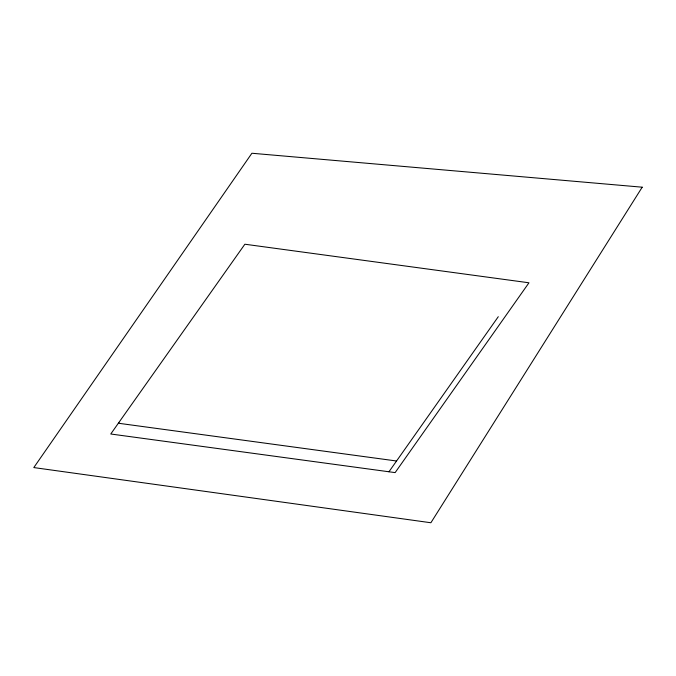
<?xml version="1.0" encoding="UTF-8"?>
<svg xmlns="http://www.w3.org/2000/svg" width="676" height="676" viewBox="0 0 676 676"><rect width="100%" height="100%" fill="white"/><g stroke="black" fill="none" stroke-linecap="round" stroke-linejoin="round"><path stroke-width="1.01" d="M388.954 471.772L498.288 316.698M118.351 423.235L396.55 460.998M642.2 187.193L430.891 522.751L33.8 467.572L251.903 153.249L642.2 187.193M118.866 422.508L110.763 434L395.139 472.608L528.97 282.788L244.873 244.222L118.866 422.508"/></g></svg>
